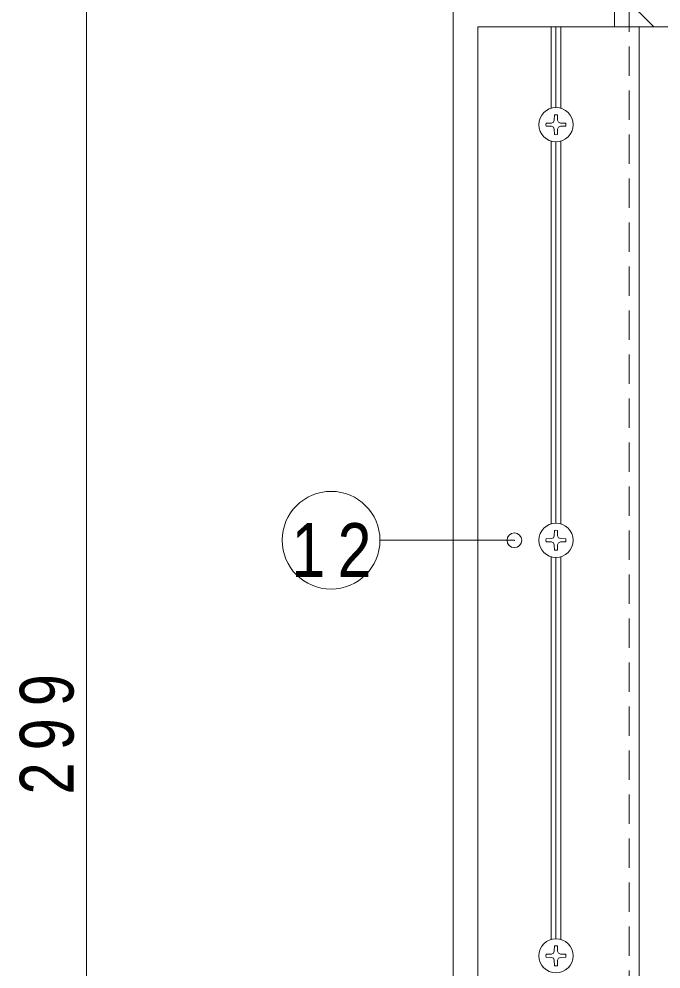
# Model space of a CAD drawing. Units: millimetres at full size, sheet at 1:5; details may follow other scales. Extents: x -5004 to 1000, y -688 to 1033.
# Drawn here: x 36.2 to 167.5, y 188.3 to 382.6 of the extents above; entities that cross this region are included whole.
import ezdxf

# ---------------------------------------------------------------- set-up
doc = ezdxf.new("R2010")
doc.units = ezdxf.units.MM
doc.header["$LTSCALE"] = 5
doc.header["$PDMODE"] = 32
doc.header["$PDSIZE"] = 3
doc.linetypes.add('DASHED1', pattern=[1.8, 1.2, -0.6])
for name, color, linetype, lineweight in [('2-0_ＫＢ製品', 2, 'DASHED1', 9), ('2-3_寸法', 4, 'Continuous', 9), ('2-4_引出線字', 4, 'Continuous', 9), ('2-5_文字', 7, 'Continuous', 9), ('2-8_他製品', 7, 'Continuous', 9), ('2-A_ベース', 3, 'Continuous', 9), ('2-B_2-Bﾚｲﾔ', 7, 'Continuous', 9)]:
    doc.layers.add(name, color=color, linetype=linetype, lineweight=lineweight)
doc.styles.add('HGｺﾞｼｯｸM', font='')
doc.styles.get('HGｺﾞｼｯｸM').set_extended_font_data('HGｺﾞｼｯｸM')

msp = doc.modelspace()

# ---------------------------------------------------------------- linework, layer by layer
at = {"layer": '2-0_ＫＢ製品'}
msp.add_line((161, -214), (161, 386), dxfattribs=at)
at = {"layer": '2-3_寸法'}
msp.add_line((50, 386), (50, 87), dxfattribs=at)
at = {"layer": '2-4_引出線字'}
msp.add_line((110, 276), (137.5, 276), dxfattribs=at)
msp.add_circle((100, 276), 10, dxfattribs=at)
msp.add_point((137.5, 276), dxfattribs=at)
at = {"layer": '2-8_他製品'}
for p, q in [((171, 381), (130, 381)), ((130, 171), (130, 381)), ((145, 364.354), (145, 381)), ((146, 364.5), (146, 381)), ((147, 364.354), (147, 381)), ((163, 171), (163, 381)), ((145, 279.354), (145, 357.646)), ((147, 279.354), (147, 357.646)), ((146, 279.5), (146, 357.5)), ((145, 194.354), (145, 272.646)), ((146, 194.5), (146, 272.5)), ((147, 194.354), (147, 272.646))]:
    msp.add_line(p, q, dxfattribs=at)
at = {"layer": '2-A_ベース'}
for p, q in [((125, -250), (125, 422)), ((125, 422), (166, 381)), ((158, 381), (158, 389))]:
    msp.add_line(p, q, dxfattribs=at)
at = {"layer": '2-B_2-Bﾚｲﾔ', "lineweight": 18}
for p, q in [((145.075, 361.331), (145.48, 361.52)), ((145.669, 361.925), (145.48, 361.52)), ((145.669, 361.925), (145.688, 363.026)), ((146.331, 361.925), (146.312, 363.026)), ((146.331, 361.925), (146.52, 361.52)), ((146.925, 361.331), (146.52, 361.52)), ((145.075, 361.331), (143.974, 361.312)), ((145.075, 360.669), (143.974, 360.688)), ((145.075, 360.669), (145.48, 360.48)), ((145.669, 360.075), (145.48, 360.48)), ((145.669, 360.075), (145.688, 358.974)), ((146.331, 360.075), (146.312, 358.974)), ((146.331, 360.075), (146.52, 360.48)), ((146.925, 360.669), (146.52, 360.48)), ((146.925, 361.331), (148.026, 361.312)), ((146.925, 360.669), (148.026, 360.688)), ((145.669, 276.925), (145.688, 278.026)), ((146.331, 276.925), (146.312, 278.026)), ((145.075, 276.331), (143.974, 276.312)), ((145.075, 276.331), (145.48, 276.52)), ((145.669, 276.925), (145.48, 276.52)), ((146.331, 276.925), (146.52, 276.52)), ((146.925, 276.331), (146.52, 276.52)), ((146.925, 276.331), (148.026, 276.312)), ((145.075, 275.669), (143.974, 275.688)), ((145.075, 275.669), (145.48, 275.48)), ((145.669, 275.075), (145.48, 275.48)), ((145.669, 275.075), (145.688, 273.974)), ((146.331, 275.075), (146.312, 273.974)), ((146.331, 275.075), (146.52, 275.48)), ((146.925, 275.669), (146.52, 275.48)), ((146.925, 275.669), (148.026, 275.688)), ((145.669, 191.925), (145.688, 193.026)), ((146.331, 191.925), (146.312, 193.026)), ((145.075, 191.331), (143.974, 191.312)), ((145.075, 190.669), (143.974, 190.688)), ((145.075, 191.331), (145.48, 191.52)), ((145.075, 190.669), (145.48, 190.48)), ((145.669, 191.925), (145.48, 191.52)), ((145.669, 190.075), (145.48, 190.48)), ((146.331, 191.925), (146.52, 191.52)), ((146.331, 190.075), (146.52, 190.48)), ((146.925, 191.331), (146.52, 191.52)), ((146.925, 190.669), (146.52, 190.48)), ((146.925, 191.331), (148.026, 191.312)), ((146.925, 190.669), (148.026, 190.688)), ((145.669, 190.075), (145.688, 188.974)), ((146.331, 190.075), (146.312, 188.974))]:
    msp.add_line(p, q, dxfattribs=at)
for centre in [(146, 361), (146, 276), (146, 191)]:
    msp.add_circle(centre, 3.5, dxfattribs=at)
for centre, start, end in [((146, 361), 81.25694, 98.74306), ((146, 361), 171.25694, 188.74306), ((146, 361), 351.25694, 8.74306), ((146, 361), 261.25694, 278.74306), ((146, 276), 81.25694, 98.74306), ((146, 276), 171.25694, 188.74306), ((146, 276), 351.25694, 8.74306), ((146, 276), 261.25694, 278.74306), ((146, 191), 81.25694, 98.74306), ((146, 191), 171.25694, 188.74306), ((146, 191), 351.25694, 8.74306), ((146, 191), 261.25694, 278.74306)]:
    msp.add_arc(centre, 2.05, start, end, dxfattribs=at)

# ---------------------------------------------------------------- texts
at = {"layer": '2-3_寸法', "color": 7, "insert": (47.5, 224), "char_height": 11, "attachment_point": 7, "rotation": 90, "style": 'HGｺﾞｼｯｸM'}
msp.add_mtext('\\T1.38;\\W0.8;299', dxfattribs=at)
at = {"layer": '2-5_文字', "insert": (91.875, 268.5), "char_height": 11, "attachment_point": 7, "style": 'HGｺﾞｼｯｸM'}
msp.add_mtext('\\T1.36;\\W0.85;12', dxfattribs=at)

doc.saveas('drawing.dxf')
